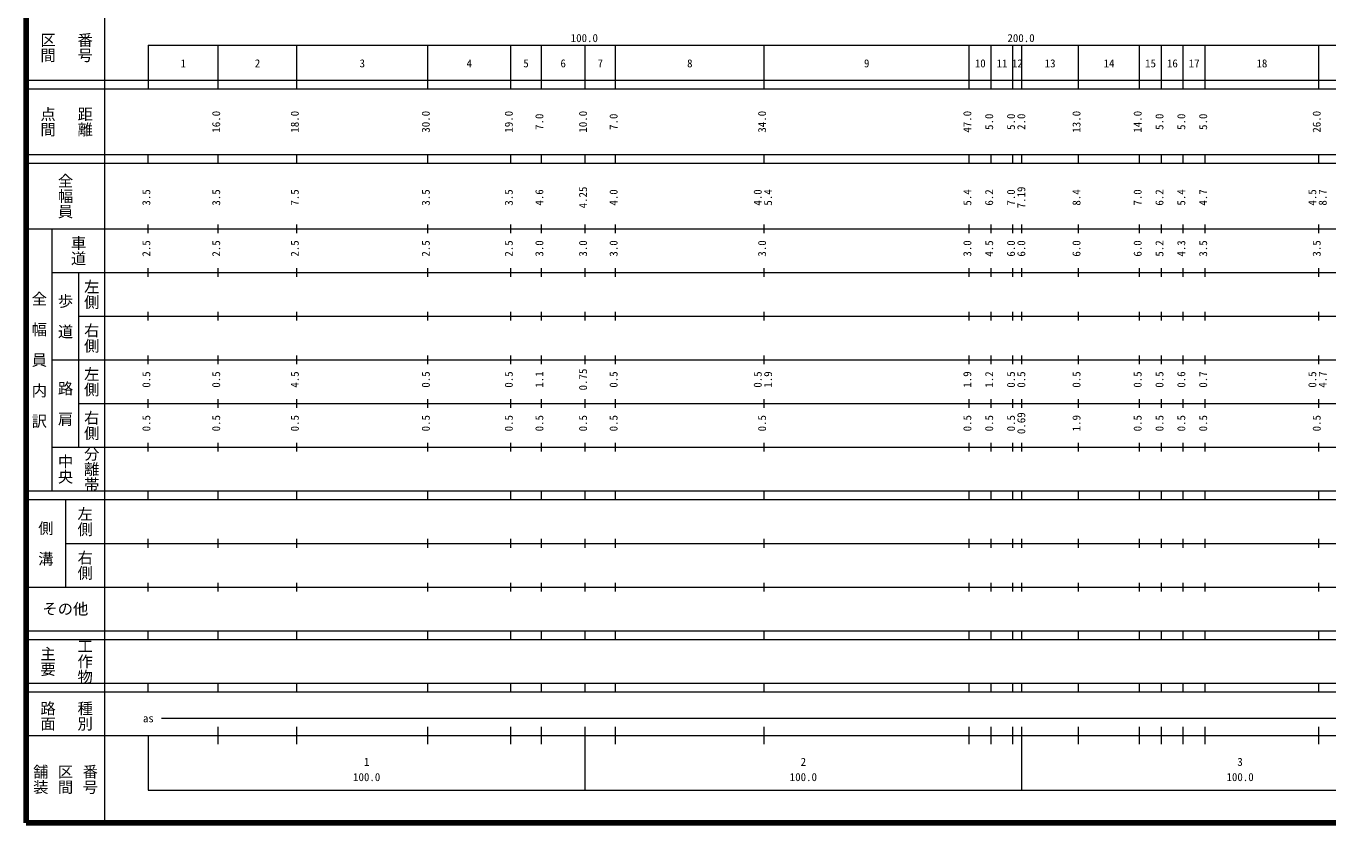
# Model space of a CAD drawing. Units: millimetres on the paper, enlarged 1000 times. Extents: x 40000 to 680000, y 20000 to 380000.
# Drawn here: x 40000 to 338125, y 20000 to 202409 of the extents above; entities that cross this region are included whole.
import ezdxf
from ezdxf.enums import TextEntityAlignment as Align

# ---------------------------------------------------------------- set-up
doc = ezdxf.new("R2010")
doc.units = ezdxf.units.MM
doc.header["$LTSCALE"] = 1000
doc.layers.add('M-TTL', color=2, linetype='Continuous', lineweight=140)
doc.layers.add('M-TTL-BAND', color=7, linetype='Continuous', lineweight=13)
doc.styles.add('@ＭＳ ゴシック', font='')
doc.styles.add('ＭＳ ゴシック', font='')
doc.styles.get('@ＭＳ ゴシック').set_extended_font_data('@MS Gothic')
doc.styles.get('ＭＳ ゴシック').set_extended_font_data('MS Gothic')

msp = doc.modelspace()

# ---------------------------------------------------------------- linework, layer by layer
at = {"layer": 'M-TTL'}
for p, q in [((40000, 380000), (40000, 20000)), ((40000, 20000), (680000, 20000))]:
    msp.add_line(p, q, dxfattribs=at)
at = {"layer": 'M-TTL-BAND'}
for p, q in [((58000, 370000), (58000, 20000)), ((68000, 198000), (579000, 198000)), ((68000, 198000), (68000, 188000)), ((84000, 188000), (84000, 198000)), ((102000, 188000), (102000, 198000)), ((132000, 188000), (132000, 198000)), ((151000, 188000), (151000, 198000)), ((158000, 188000), (158000, 198000)), ((168000, 188000), (168000, 198000)), ((175000, 188000), (175000, 198000)), ((209000, 188000), (209000, 198000)), ((256000, 188000), (256000, 198000)), ((261000, 188000), (261000, 198000)), ((266000, 188000), (266000, 198000)), ((268000, 188000), (268000, 198000)), ((281000, 188000), (281000, 198000)), ((295000, 188000), (295000, 198000)), ((300000, 188000), (300000, 198000)), ((305000, 188000), (305000, 198000)), ((310000, 188000), (310000, 198000)), ((336000, 188000), (336000, 198000)), ((40000, 190000), (579000, 190000)), ((40000, 188000), (579000, 188000)), ((40000, 173000), (579000, 173000)), ((68000, 171000), (68000, 173000)), ((84000, 171000), (84000, 173000)), ((102000, 171000), (102000, 173000)), ((132000, 171000), (132000, 173000)), ((151000, 171000), (151000, 173000)), ((158000, 171000), (158000, 173000)), ((168000, 171000), (168000, 173000)), ((175000, 171000), (175000, 173000)), ((209000, 171000), (209000, 173000)), ((256000, 171000), (256000, 173000)), ((261000, 171000), (261000, 173000)), ((266000, 171000), (266000, 173000)), ((268000, 171000), (268000, 173000)), ((281000, 171000), (281000, 173000)), ((295000, 171000), (295000, 173000)), ((300000, 171000), (300000, 173000)), ((305000, 171000), (305000, 173000)), ((310000, 171000), (310000, 173000)), ((336000, 171000), (336000, 173000)), ((40000, 171000), (579000, 171000)), ((40000, 156000), (579000, 156000)), ((46000, 96000), (46000, 156000)), ((68000, 155000), (68000, 157000)), ((84000, 155000), (84000, 157000)), ((102000, 155000), (102000, 157000)), ((132000, 155000), (132000, 157000)), ((151000, 155000), (151000, 157000)), ((158000, 155000), (158000, 157000)), ((168000, 155000), (168000, 157000)), ((175000, 155000), (175000, 157000)), ((209000, 155000), (209000, 157000)), ((256000, 155000), (256000, 157000)), ((261000, 155000), (261000, 157000)), ((266000, 155000), (266000, 157000)), ((268000, 155000), (268000, 157000)), ((281000, 155000), (281000, 157000)), ((295000, 155000), (295000, 157000)), ((300000, 155000), (300000, 157000)), ((305000, 155000), (305000, 157000)), ((310000, 155000), (310000, 157000)), ((336000, 155000), (336000, 157000)), ((68000, 145000), (68000, 147000)), ((84000, 145000), (84000, 147000)), ((102000, 145000), (102000, 147000)), ((132000, 145000), (132000, 147000)), ((151000, 145000), (151000, 147000)), ((158000, 145000), (158000, 147000)), ((168000, 145000), (168000, 147000)), ((175000, 145000), (175000, 147000)), ((209000, 145000), (209000, 147000)), ((256000, 145000), (256000, 147000)), ((261000, 145000), (261000, 147000)), ((266000, 145000), (266000, 147000)), ((268000, 145000), (268000, 147000)), ((281000, 145000), (281000, 147000)), ((295000, 145000), (295000, 147000)), ((300000, 145000), (300000, 147000)), ((305000, 145000), (305000, 147000)), ((310000, 145000), (310000, 147000)), ((336000, 145000), (336000, 147000)), ((46000, 146000), (579000, 146000)), ((52000, 146000), (52000, 106000)), ((52000, 136000), (579000, 136000)), ((68000, 135000), (68000, 137000)), ((84000, 135000), (84000, 137000)), ((102000, 135000), (102000, 137000)), ((132000, 135000), (132000, 137000)), ((151000, 135000), (151000, 137000)), ((158000, 135000), (158000, 137000)), ((168000, 135000), (168000, 137000)), ((175000, 135000), (175000, 137000)), ((209000, 135000), (209000, 137000)), ((256000, 135000), (256000, 137000)), ((261000, 135000), (261000, 137000)), ((266000, 135000), (266000, 137000)), ((268000, 135000), (268000, 137000)), ((281000, 135000), (281000, 137000)), ((295000, 135000), (295000, 137000)), ((300000, 135000), (300000, 137000)), ((305000, 135000), (305000, 137000)), ((310000, 135000), (310000, 137000)), ((336000, 135000), (336000, 137000)), ((46000, 126000), (579000, 126000)), ((68000, 125000), (68000, 127000)), ((84000, 125000), (84000, 127000)), ((102000, 125000), (102000, 127000)), ((132000, 125000), (132000, 127000)), ((151000, 125000), (151000, 127000)), ((158000, 125000), (158000, 127000)), ((168000, 125000), (168000, 127000)), ((175000, 125000), (175000, 127000)), ((209000, 125000), (209000, 127000)), ((256000, 125000), (256000, 127000)), ((261000, 125000), (261000, 127000)), ((266000, 125000), (266000, 127000)), ((268000, 125000), (268000, 127000)), ((281000, 125000), (281000, 127000)), ((295000, 125000), (295000, 127000)), ((300000, 125000), (300000, 127000)), ((305000, 125000), (305000, 127000)), ((310000, 125000), (310000, 127000)), ((336000, 125000), (336000, 127000)), ((68000, 115000), (68000, 117000)), ((84000, 115000), (84000, 117000)), ((102000, 115000), (102000, 117000)), ((132000, 115000), (132000, 117000)), ((151000, 115000), (151000, 117000)), ((158000, 115000), (158000, 117000)), ((168000, 115000), (168000, 117000)), ((175000, 115000), (175000, 117000)), ((209000, 115000), (209000, 117000)), ((256000, 115000), (256000, 117000)), ((261000, 115000), (261000, 117000)), ((266000, 115000), (266000, 117000)), ((268000, 115000), (268000, 117000)), ((281000, 115000), (281000, 117000)), ((295000, 115000), (295000, 117000)), ((300000, 115000), (300000, 117000)), ((305000, 115000), (305000, 117000)), ((310000, 115000), (310000, 117000)), ((336000, 115000), (336000, 117000)), ((52000, 116000), (579000, 116000)), ((46000, 106000), (579000, 106000)), ((68000, 105000), (68000, 107000)), ((84000, 105000), (84000, 107000)), ((102000, 105000), (102000, 107000)), ((132000, 105000), (132000, 107000)), ((151000, 105000), (151000, 107000)), ((158000, 105000), (158000, 107000)), ((168000, 105000), (168000, 107000)), ((175000, 105000), (175000, 107000)), ((209000, 105000), (209000, 107000)), ((256000, 105000), (256000, 107000)), ((261000, 105000), (261000, 107000)), ((266000, 105000), (266000, 107000)), ((268000, 105000), (268000, 107000)), ((281000, 105000), (281000, 107000)), ((295000, 105000), (295000, 107000)), ((300000, 105000), (300000, 107000)), ((305000, 105000), (305000, 107000)), ((310000, 105000), (310000, 107000)), ((336000, 105000), (336000, 107000)), ((40000, 96000), (579000, 96000)), ((68000, 94000), (68000, 96000)), ((84000, 94000), (84000, 96000)), ((102000, 94000), (102000, 96000)), ((132000, 94000), (132000, 96000)), ((151000, 94000), (151000, 96000)), ((158000, 94000), (158000, 96000)), ((168000, 94000), (168000, 96000)), ((175000, 94000), (175000, 96000)), ((209000, 94000), (209000, 96000)), ((256000, 94000), (256000, 96000)), ((261000, 94000), (261000, 96000)), ((266000, 94000), (266000, 96000)), ((268000, 94000), (268000, 96000)), ((281000, 94000), (281000, 96000)), ((295000, 94000), (295000, 96000)), ((300000, 94000), (300000, 96000)), ((305000, 94000), (305000, 96000)), ((310000, 94000), (310000, 96000)), ((336000, 94000), (336000, 96000)), ((40000, 94000), (579000, 94000)), ((49000, 94000), (49000, 74000)), ((49000, 84000), (579000, 84000)), ((68000, 83000), (68000, 85000)), ((84000, 83000), (84000, 85000)), ((102000, 83000), (102000, 85000)), ((132000, 83000), (132000, 85000)), ((151000, 83000), (151000, 85000)), ((158000, 83000), (158000, 85000)), ((168000, 83000), (168000, 85000)), ((175000, 83000), (175000, 85000)), ((209000, 83000), (209000, 85000)), ((256000, 83000), (256000, 85000)), ((261000, 83000), (261000, 85000)), ((266000, 83000), (266000, 85000)), ((268000, 83000), (268000, 85000)), ((281000, 83000), (281000, 85000)), ((295000, 83000), (295000, 85000)), ((300000, 83000), (300000, 85000)), ((305000, 83000), (305000, 85000)), ((310000, 83000), (310000, 85000)), ((336000, 83000), (336000, 85000)), ((68000, 73000), (68000, 75000)), ((84000, 73000), (84000, 75000)), ((102000, 73000), (102000, 75000)), ((132000, 73000), (132000, 75000)), ((151000, 73000), (151000, 75000)), ((158000, 73000), (158000, 75000)), ((168000, 73000), (168000, 75000)), ((175000, 73000), (175000, 75000)), ((209000, 73000), (209000, 75000)), ((256000, 73000), (256000, 75000)), ((261000, 73000), (261000, 75000)), ((266000, 73000), (266000, 75000)), ((268000, 73000), (268000, 75000)), ((281000, 73000), (281000, 75000)), ((295000, 73000), (295000, 75000)), ((300000, 73000), (300000, 75000)), ((305000, 73000), (305000, 75000)), ((310000, 73000), (310000, 75000)), ((336000, 73000), (336000, 75000)), ((40000, 74000), (579000, 74000)), ((40000, 64000), (579000, 64000)), ((68000, 62000), (68000, 64000)), ((84000, 62000), (84000, 64000)), ((102000, 62000), (102000, 64000)), ((132000, 62000), (132000, 64000)), ((151000, 62000), (151000, 64000)), ((158000, 62000), (158000, 64000)), ((168000, 62000), (168000, 64000)), ((175000, 62000), (175000, 64000)), ((209000, 62000), (209000, 64000)), ((256000, 62000), (256000, 64000)), ((261000, 62000), (261000, 64000)), ((266000, 62000), (266000, 64000)), ((268000, 62000), (268000, 64000)), ((281000, 62000), (281000, 64000)), ((295000, 62000), (295000, 64000)), ((300000, 62000), (300000, 64000)), ((305000, 62000), (305000, 64000)), ((310000, 62000), (310000, 64000)), ((336000, 62000), (336000, 64000)), ((40000, 62000), (579000, 62000)), ((40000, 52000), (579000, 52000)), ((68000, 50000), (68000, 52000)), ((84000, 50000), (84000, 52000)), ((102000, 50000), (102000, 52000)), ((132000, 50000), (132000, 52000)), ((151000, 50000), (151000, 52000)), ((158000, 50000), (158000, 52000)), ((168000, 50000), (168000, 52000)), ((175000, 50000), (175000, 52000)), ((209000, 50000), (209000, 52000)), ((256000, 50000), (256000, 52000)), ((261000, 50000), (261000, 52000)), ((266000, 50000), (266000, 52000)), ((268000, 50000), (268000, 52000)), ((281000, 50000), (281000, 52000)), ((295000, 50000), (295000, 52000)), ((300000, 50000), (300000, 52000)), ((305000, 50000), (305000, 52000)), ((310000, 50000), (310000, 52000)), ((336000, 50000), (336000, 52000)), ((40000, 50000), (579000, 50000)), ((71000, 44000), (565000, 44000)), ((84000, 38000), (84000, 42000)), ((102000, 38000), (102000, 42000)), ((132000, 38000), (132000, 42000)), ((151000, 38000), (151000, 42000)), ((158000, 38000), (158000, 42000)), ((168000, 27500), (168000, 42000)), ((175000, 38000), (175000, 42000)), ((209000, 38000), (209000, 42000)), ((256000, 38000), (256000, 42000)), ((261000, 38000), (261000, 42000)), ((266000, 38000), (266000, 42000)), ((268000, 27500), (268000, 42000)), ((281000, 38000), (281000, 42000)), ((295000, 38000), (295000, 42000)), ((300000, 38000), (300000, 42000)), ((305000, 38000), (305000, 42000)), ((310000, 38000), (310000, 42000)), ((336000, 38000), (336000, 42000)), ((40000, 40000), (579000, 40000)), ((68000, 40000), (68000, 27500)), ((68000, 27500), (579000, 27500))]:
    msp.add_line(p, q, dxfattribs=at)

# ---------------------------------------------------------------- texts
at = {"layer": 'M-TTL-BAND', "style": '@ＭＳ ゴシック'}
for s, p in [('区間', (45000, 197500)), ('番号', (53500, 197500)), ('点間', (45000, 180500)), ('距離', (53500, 180500)), ('全幅員', (49000, 163500)), ('車道', (52000, 151000)), ('左側', (55000, 141000)), ('全\u3000幅\u3000員\u3000内\u3000訳', (43000, 126000)), ('歩\u3000道', (49000, 136000)), ('右側', (55000, 131000)), ('左側', (55000, 121000)), ('路\u3000肩', (49000, 116000)), ('右側', (55000, 111000)), ('中央', (49000, 101000)), ('分離帯', (55000, 101000)), ('左側', (53500, 89000)), ('側\u3000溝', (44500, 84000)), ('右側', (53500, 79000)), ('主要', (45000, 57000)), ('工作物', (53500, 57000)), ('路面', (45000, 44500)), ('種別', (53500, 44500)), ('舗装', (43333, 30000)), ('区間', (49000, 30000)), ('番号', (54667, 30000))]:
    msp.add_text(s, height=2566, rotation=270, dxfattribs=at).set_placement(p, align=Align.MIDDLE_CENTER)
at = {"layer": 'M-TTL-BAND', "style": 'ＭＳ ゴシック'}
for s, p in [('100.0', (167844, 198195)), ('200.0', (267844, 198195)), ('1', (76000, 192405)), ('2', (93000, 192405)), ('3', (117000, 192405)), ('4', (141500, 192405)), ('5', (154500, 192405)), ('6', (163000, 192405)), ('7', (171500, 192405)), ('8', (192000, 192405)), ('9', (232500, 192405)), ('10', (258500, 192405)), ('11', (263500, 192405)), ('12', (267000, 192405)), ('13', (274500, 192405)), ('14', (288000, 192405)), ('15', (297500, 192405)), ('16', (302500, 192405)), ('17', (307500, 192405)), ('18', (323000, 192405)), ('as', (68000, 42500)), ('1', (118000, 32523)), ('2', (218000, 32523)), ('3', (318000, 32523)), ('100.0', (118000, 29033)), ('100.0', (218000, 29033)), ('100.0', (318000, 29033))]:
    msp.add_text(s, height=1833, dxfattribs=at).set_placement(p, align=Align.BOTTOM_CENTER)
for s, p in [('16.0', (85000, 180500)), ('18.0', (103000, 180500)), ('30.0', (133000, 180500)), ('19.0', (152000, 180500)), ('7.0', (159000, 180500)), ('10.0', (169000, 180500)), ('7.0', (176000, 180500)), ('34.0', (210000, 180500)), ('47.0', (257000, 180500)), ('5.0', (262000, 180500)), ('5.0', (267000, 180500)), ('2.0', (269358, 180500)), ('13.0', (282000, 180500)), ('14.0', (296000, 180500)), ('5.0', (301000, 180500)), ('5.0', (306000, 180500)), ('5.0', (311000, 180500)), ('26.0', (337000, 180500)), ('3.5', (69000, 163174)), ('3.5', (85000, 163174)), ('7.5', (103000, 163174)), ('3.5', (133000, 163174)), ('3.5', (152000, 163174)), ('4.6', (159000, 163174)), ('4.25', (169000, 163174)), ('4.0', (176000, 163174)), ('4.0', (209000, 163174)), ('5.4', (211370, 163174)), ('5.4', (257000, 163174)), ('6.2', (262000, 163174)), ('7.0', (267000, 163174)), ('7.19', (269358, 163174)), ('8.4', (282000, 163174)), ('7.0', (296000, 163174)), ('6.2', (301000, 163174)), ('5.4', (306000, 163174)), ('4.7', (311000, 163174)), ('4.5', (336000, 163174)), ('8.7', (338370, 163174)), ('2.5', (69000, 151500)), ('2.5', (85000, 151500)), ('2.5', (103000, 151500)), ('2.5', (133000, 151500)), ('2.5', (152000, 151500)), ('3.0', (159000, 151500)), ('3.0', (169000, 151500)), ('3.0', (176000, 151500)), ('3.0', (210000, 151500)), ('3.0', (257000, 151500)), ('4.5', (262000, 151500)), ('6.0', (267000, 151500)), ('6.0', (269358, 151500)), ('6.0', (282000, 151500)), ('6.0', (296000, 151500)), ('5.2', (301000, 151500)), ('4.3', (306000, 151500)), ('3.5', (311000, 151500)), ('3.5', (337000, 151500)), ('0.5', (69000, 121500)), ('0.5', (85000, 121500)), ('4.5', (103000, 121500)), ('0.5', (133000, 121500)), ('0.5', (152000, 121500)), ('1.1', (159000, 121500)), ('0.75', (169000, 121500)), ('0.5', (176000, 121500)), ('0.5', (209000, 121500)), ('1.9', (211370, 121500)), ('1.9', (257000, 121500)), ('1.2', (262000, 121500)), ('0.5', (267000, 121500)), ('0.5', (269358, 121500)), ('0.5', (282000, 121500)), ('0.5', (296000, 121500)), ('0.5', (301000, 121500)), ('0.6', (306000, 121500)), ('0.7', (311000, 121500)), ('0.5', (336000, 121500)), ('4.7', (338370, 121500)), ('0.69', (269358, 111500)), ('0.5', (69000, 111500)), ('0.5', (85000, 111500)), ('0.5', (103000, 111500)), ('0.5', (133000, 111500)), ('0.5', (152000, 111500)), ('0.5', (159000, 111500)), ('0.5', (169000, 111500)), ('0.5', (176000, 111500)), ('0.5', (210000, 111500)), ('0.5', (257000, 111500)), ('0.5', (262000, 111500)), ('0.5', (267000, 111500)), ('1.9', (282000, 111500)), ('0.5', (296000, 111500)), ('0.5', (301000, 111500)), ('0.5', (306000, 111500)), ('0.5', (311000, 111500)), ('0.5', (337000, 111500))]:
    msp.add_text(s, height=1833, rotation=90, dxfattribs=at).set_placement(p, align=Align.BOTTOM_CENTER)
msp.add_text('その他', height=2566, dxfattribs=at).set_placement((49000, 69000), align=Align.MIDDLE_CENTER)

doc.saveas('drawing.dxf')
